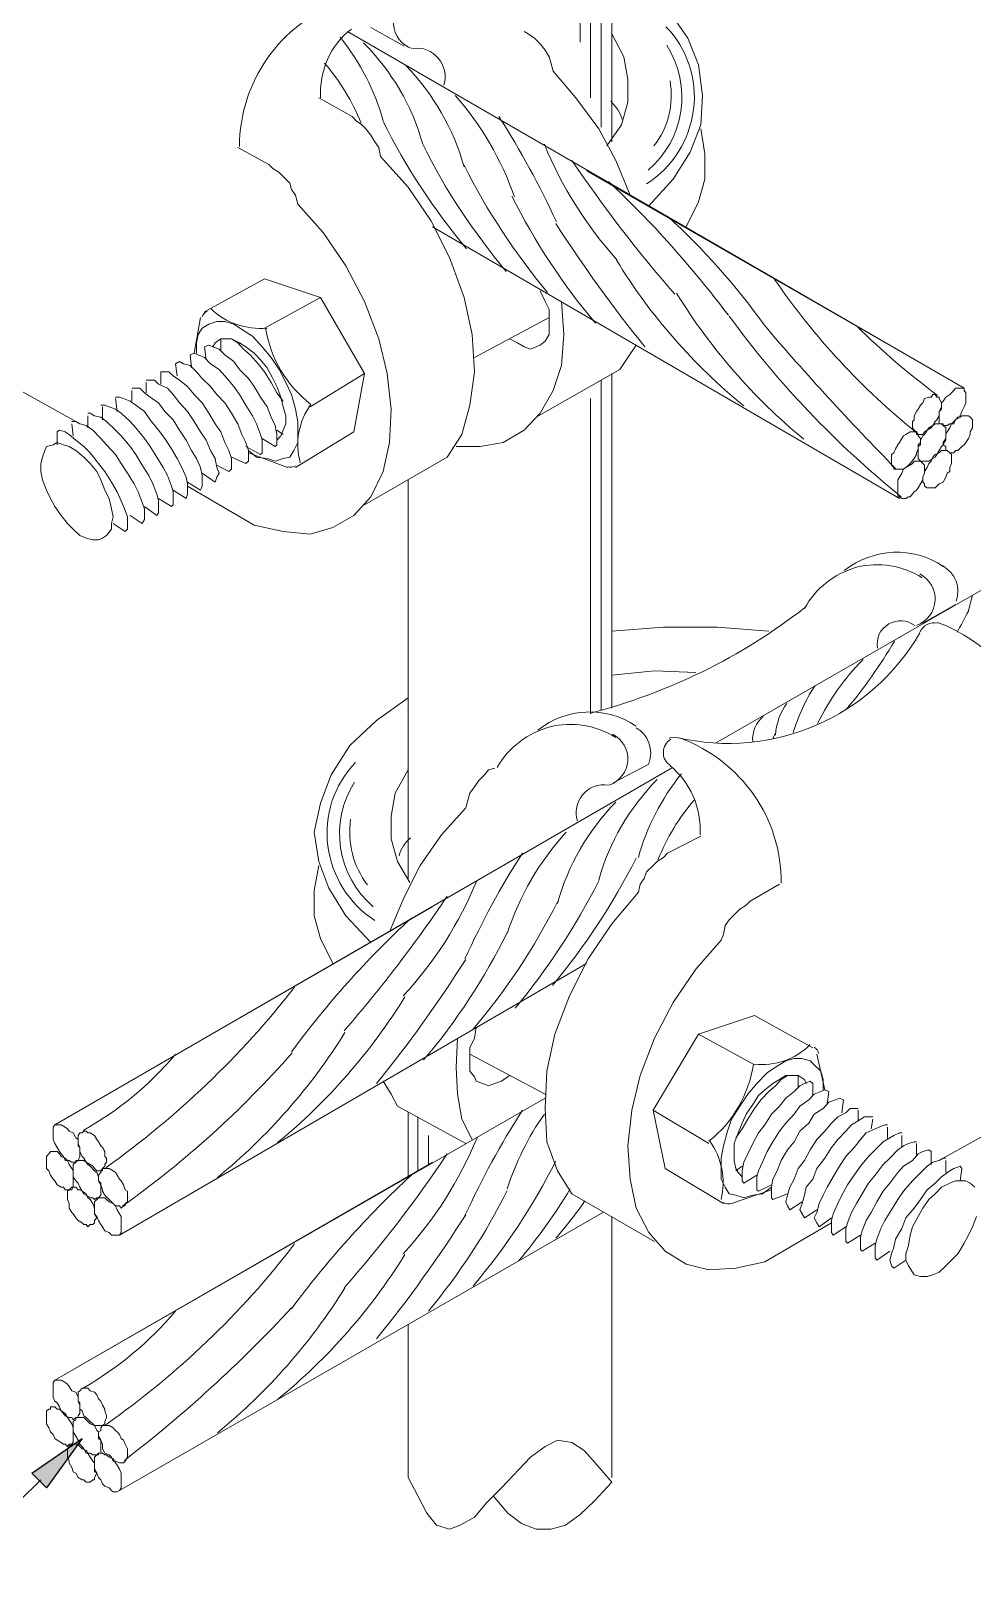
# Model space of a CAD drawing. Header units: millimetres. Extents: x 53 to 176, y -29 to 32.
# Drawn here: x 128.151 to 129.773, y -25.532 to -22.849 of the extents above; entities that cross this region are included whole.
import ezdxf

# ---------------------------------------------------------------- set-up
doc = ezdxf.new("R2010")
doc.units = ezdxf.units.MM
doc.layers.add('16 - Sistema de aterramento', color=6, linetype='Continuous')

msp = doc.modelspace()

# ---------------------------------------------------------------- hatches: boundary and pattern name
at = {"layer": '16 - Sistema de aterramento', "true_color": 0x000007}
msp.add_hatch(color=7, dxfattribs=at).paths.add_polyline_path([(128.1774, -25.3595), (128.1523, -25.3343), (128.2389, -25.2743)])

# ---------------------------------------------------------------- linework, layer by layer
at = {"layer": '16 - Sistema de aterramento', "color": 7, "linetype": 'Continuous', "lineweight": 20, "true_color": 0x000007}
for points in [[(129.151, -23.0394), (129.151, -21.8592), (129.151, -21.8592)], [(129.1328, -23.0143), (129.1328, -21.9346), (129.1328, -21.9346)], [(129.1146, -22.964), (129.1146, -21.9556), (129.1146, -21.9556)], [(129.0965, -22.8676), (129.0965, -21.9765), (129.0965, -21.9765)], [(129.2152, -23.1498), (129.2571, -23.1037), (129.2864, -23.0576), (129.3046, -23.0101), (129.3074, -22.9598), (129.3004, -22.9068), (129.2823, -22.8607), (129.2473, -22.8104), (129.204, -22.7671), (129.151, -22.728)], [(128.6956, -22.8495), (129.7585, -23.4641), (129.7585, -23.4641)], [(128.7934, -22.8746), (128.7361, -22.8425), (128.7361, -22.8425)], [(129.0504, -22.9179), (129.0462, -22.9026), (129.0434, -22.8928), (129.0364, -22.8816), (129.028, -22.8704), (129.0183, -22.8607), (129.0071, -22.8537), (129.0001, -22.8495)], [(129.1426, -23.0464), (129.1677, -23.0101), (129.1789, -22.971), (129.1789, -22.9319), (129.1719, -22.8928), (129.151, -22.8537)], [(129.1831, -23.1316), (129.1579, -23.0716), (129.1286, -23.0171), (129.0895, -22.964), (129.0504, -22.9179)], [(128.704, -22.9961), (128.6467, -22.964), (128.6467, -22.964)], [(128.7529, -23.0646), (128.7501, -23.0492), (128.7431, -23.0394), (128.7361, -23.0283), (128.7277, -23.0171), (128.7208, -23.0101), (128.711, -23.0031), (128.704, -22.9961)], [(129.2795, -23.1861), (129.3004, -23.1428), (129.3116, -23.1037), (129.3116, -23.0604), (129.3046, -23.0171)], [(128.5601, -23.0786), (128.5071, -23.0492), (128.5071, -23.0492)], [(128.7249, -23.6652), (128.8674, -23.5828), (128.8926, -23.5437), (128.9065, -23.4934), (128.9149, -23.4361), (128.9107, -23.3719), (128.8967, -23.3076), (128.8716, -23.2392), (128.8395, -23.1749), (128.8004, -23.1177), (128.7529, -23.0646)], [(128.6104, -23.147), (128.6062, -23.1316), (128.5992, -23.1219), (128.5964, -23.1107), (128.5853, -23.0995), (128.5783, -23.0925), (128.5671, -23.0855), (128.5601, -23.0786)], [(129.1077, -23.0897), (129.7585, -23.4641), (129.7585, -23.4641)], [(128.4205, -23.6331), (128.535, -23.7001), (128.5853, -23.7113), (128.6314, -23.7155), (128.6705, -23.7043), (128.7068, -23.6834), (128.7361, -23.6512), (128.7571, -23.6079), (128.7682, -23.5576), (128.771, -23.5004), (128.7641, -23.4389), (128.7501, -23.3789), (128.7249, -23.3146), (128.6928, -23.2532), (128.6537, -23.1959), (128.6104, -23.147)], [(128.8423, -23.1861), (129.6468, -23.654), (129.6468, -23.654)], [(128.4498, -23.3328), (128.5531, -23.2755), (128.5531, -23.2755)], [(128.5531, -23.2755), (128.6495, -23.3076), (128.7249, -23.4389)], [(128.5531, -23.3607), (128.6495, -23.3076), (128.6495, -23.3076)], [(128.8828, -23.5646), (128.9247, -23.5646), (128.9638, -23.5576), (129.0001, -23.5367), (129.028, -23.5074), (129.0504, -23.4683), (129.0644, -23.425), (129.0685, -23.3719), (129.0644, -23.3146)], [(128.975, -23.3789), (128.9889, -23.3858), (129.0001, -23.3928), (129.0113, -23.397), (129.0211, -23.3928), (129.028, -23.39), (129.0364, -23.3831), (129.0434, -23.3719), (129.0434, -23.3607), (129.0434, -23.3467), (129.0434, -23.3286), (129.0364, -23.3146), (129.028, -23.2965)], [(128.4316, -23.404), (128.4428, -23.3425), (128.4428, -23.3425)], [(128.5252, -23.5716), (128.5392, -23.5828), (128.5573, -23.5856), (128.5713, -23.5898), (128.5853, -23.5856), (128.5964, -23.5828), (128.6034, -23.5716), (128.6104, -23.5576), (128.6104, -23.5395), (128.6104, -23.5213), (128.6062, -23.5004), (128.5992, -23.4752), (128.5895, -23.4543), (128.5783, -23.4319), (128.5643, -23.411), (128.549, -23.3928), (128.5322, -23.3747), (128.5168, -23.3649), (128.5001, -23.3537), (128.4847, -23.3495), (128.4707, -23.3495), (128.4568, -23.3537), (128.4456, -23.3607), (128.4386, -23.3719), (128.4358, -23.3858), (128.4358, -23.404)], [(128.9149, -23.411), (129.0434, -23.3425), (129.0434, -23.3425)], [(128.5713, -23.5646), (128.5741, -23.5618), (128.5741, -23.5535), (128.5741, -23.5437), (128.5713, -23.5283), (128.5643, -23.5143), (128.5573, -23.4962), (128.5462, -23.4794), (128.535, -23.4613), (128.5252, -23.4473), (128.5098, -23.4319), (128.5001, -23.418), (128.4847, -23.4068), (128.4749, -23.397), (128.4638, -23.3928), (128.4568, -23.39), (128.4498, -23.3928)], [(128.4498, -23.3928), (128.4526, -23.4152), (128.4526, -23.4152)], [(128.5741, -23.5535), (128.5811, -23.5465), (128.5853, -23.5367), (128.5895, -23.5255), (128.5895, -23.5116), (128.5853, -23.4962), (128.5811, -23.4794), (128.5741, -23.4613), (128.5671, -23.4473), (128.5573, -23.4291), (128.5462, -23.4152), (128.535, -23.404), (128.521, -23.3928), (128.5098, -23.3858), (128.4959, -23.3789), (128.4847, -23.3789), (128.4777, -23.3789), (128.4679, -23.3858), (128.4638, -23.3928)], [(128.4777, -23.3789), (128.4777, -23.3998), (128.4777, -23.3998)], [(128.5853, -23.4864), (128.5741, -23.4724), (128.5643, -23.4543), (128.5531, -23.4361), (128.542, -23.4222), (128.528, -23.4068), (128.5168, -23.397), (128.5071, -23.3858), (128.4959, -23.3789)], [(129.1649, -23.4319), (129.1789, -23.411), (129.1929, -23.39)], [(128.2277, -23.5213), (128.0419, -23.418), (128.0419, -23.418)], [(128.521, -23.594), (128.5252, -23.5898), (128.5252, -23.5828), (128.5252, -23.5716), (128.521, -23.5576), (128.514, -23.5437), (128.5071, -23.5255), (128.4959, -23.5074), (128.4847, -23.4892), (128.4707, -23.4752), (128.4596, -23.4613), (128.4456, -23.4473), (128.4358, -23.4361), (128.4246, -23.425), (128.4135, -23.4222), (128.4065, -23.418), (128.3995, -23.4222)], [(128.3995, -23.4222), (128.4023, -23.4431), (128.4023, -23.4431)], [(128.5462, -23.5786), (128.549, -23.5758), (128.549, -23.5646), (128.549, -23.5535), (128.5462, -23.5437), (128.5392, -23.5255), (128.5322, -23.5116), (128.521, -23.4934), (128.5098, -23.4752), (128.5001, -23.4613), (128.4847, -23.4431), (128.4749, -23.4319), (128.4596, -23.4222), (128.4498, -23.411), (128.4386, -23.4068), (128.4316, -23.404), (128.4246, -23.4068)], [(128.4246, -23.4068), (128.4274, -23.4291), (128.4274, -23.4291)], [(128.4917, -23.6079), (128.4959, -23.6037), (128.4959, -23.5968), (128.4959, -23.5856), (128.4917, -23.5716), (128.4847, -23.5576), (128.4777, -23.5395), (128.4679, -23.5255), (128.4568, -23.5074), (128.4456, -23.4892), (128.4316, -23.4752), (128.4205, -23.4613), (128.4065, -23.4501), (128.3953, -23.4431), (128.3883, -23.4361), (128.3785, -23.4361), (128.3744, -23.4361), (128.3744, -23.4571)], [(128.4274, -23.4291), (128.4274, -23.425), (128.4274, -23.425)], [(128.6314, -23.4962), (128.7249, -23.4389), (128.7249, -23.4389)], [(128.7068, -23.5395), (128.7249, -23.4389), (128.7249, -23.4389)], [(129.0211, -23.5143), (129.1649, -23.4319), (129.1649, -23.4319)], [(129.151, -24.0158), (129.151, -23.4389), (129.151, -23.4389)], [(130.4485, -23.4319), (129.3297, -24.0758), (129.3297, -24.0758)], [(128.4428, -23.6401), (128.4456, -23.6331), (128.4456, -23.6261), (128.4456, -23.6149), (128.4428, -23.6009), (128.4358, -23.5856), (128.4274, -23.5716), (128.4177, -23.5535), (128.4065, -23.5367), (128.3953, -23.5185), (128.3813, -23.5046), (128.3702, -23.4892), (128.3562, -23.4794), (128.3464, -23.4724), (128.338, -23.4641), (128.3283, -23.4641), (128.3241, -23.4641)], [(128.3241, -23.4683), (128.3241, -23.4864), (128.3241, -23.4864)], [(128.4679, -23.6261), (128.4707, -23.6177), (128.4749, -23.6107), (128.4707, -23.6009), (128.4679, -23.5856), (128.4596, -23.5716), (128.4526, -23.5535), (128.4428, -23.5395), (128.4316, -23.5213), (128.4205, -23.5046), (128.4065, -23.4892), (128.3953, -23.4752), (128.3855, -23.4641), (128.3702, -23.4571), (128.3632, -23.4501), (128.3534, -23.4501), (128.3492, -23.4501)], [(128.3492, -23.4543), (128.3492, -23.4724), (128.3492, -23.4724)], [(129.1328, -24.0186), (129.1328, -23.4501), (129.1328, -23.4501)], [(128.3925, -23.668), (128.3953, -23.6652), (128.3953, -23.654), (128.3953, -23.6428), (128.3925, -23.6331), (128.3855, -23.6149), (128.3785, -23.6009), (128.3674, -23.5828), (128.3562, -23.5646), (128.3464, -23.5507), (128.3311, -23.5325), (128.3213, -23.5213), (128.3059, -23.5074), (128.2961, -23.5004), (128.285, -23.4962), (128.278, -23.4934), (128.271, -23.4934)], [(128.2738, -23.4962), (128.2738, -23.5185), (128.2738, -23.5185)], [(128.4177, -23.654), (128.4205, -23.647), (128.4205, -23.6401), (128.4205, -23.6289), (128.4177, -23.6177), (128.4107, -23.6009), (128.4023, -23.5856), (128.3925, -23.5688), (128.3813, -23.5507), (128.3702, -23.5367), (128.3562, -23.5185), (128.3464, -23.5046), (128.3311, -23.4934), (128.3213, -23.4864), (128.3101, -23.4822), (128.3031, -23.4794), (128.2961, -23.4794)], [(128.2961, -23.4822), (128.2989, -23.5046), (128.2989, -23.5046)], [(129.1146, -24.0256), (129.1146, -23.4822), (129.1146, -23.4822)], [(128.3422, -23.6973), (128.3464, -23.6903), (128.3464, -23.6834), (128.3464, -23.6722), (128.3422, -23.661), (128.3352, -23.6428), (128.3283, -23.6289), (128.3171, -23.6107), (128.3059, -23.594), (128.2961, -23.5786), (128.2808, -23.5618), (128.271, -23.5507), (128.257, -23.5367), (128.2459, -23.5283), (128.2347, -23.5255), (128.2277, -23.5213), (128.2207, -23.5213)], [(128.2207, -23.5255), (128.2235, -23.5465), (128.2235, -23.5465)], [(128.3674, -23.6834), (128.3702, -23.6792), (128.3702, -23.668), (128.3702, -23.6582), (128.3674, -23.647), (128.3604, -23.6289), (128.3534, -23.6149), (128.3422, -23.5968), (128.3311, -23.5786), (128.3213, -23.5646), (128.3059, -23.5465), (128.2961, -23.5367), (128.2808, -23.5213), (128.271, -23.5143), (128.2598, -23.5116), (128.2528, -23.5074), (128.2487, -23.5074)], [(128.2487, -23.5116), (128.2487, -23.5325), (128.2487, -23.5325)], [(128.3129, -23.7113), (128.3171, -23.7071), (128.3171, -23.6973), (128.3171, -23.6861), (128.3129, -23.675), (128.3059, -23.6582), (128.2989, -23.6428), (128.2892, -23.6261), (128.278, -23.6079), (128.2668, -23.594), (128.2528, -23.5758), (128.2417, -23.5646), (128.2277, -23.5535), (128.2165, -23.5437), (128.2095, -23.5395), (128.1998, -23.5367), (128.1956, -23.5395), (128.1956, -23.5618)], [(128.5713, -23.5646), (128.549, -23.5507), (128.549, -23.5507)], [(128.5853, -23.5437), (128.5741, -23.5367), (128.5741, -23.5367)], [(128.6062, -23.6009), (128.7068, -23.5395), (128.7068, -23.5395)], [(128.521, -23.594), (128.4959, -23.5828), (128.4959, -23.5828)], [(128.5462, -23.5786), (128.521, -23.5646), (128.521, -23.5646)], [(128.5252, -23.5758), (128.5923, -23.6009), (128.5923, -23.6009)], [(128.4917, -23.6079), (128.4707, -23.5968), (128.4707, -23.5968)], [(128.4428, -23.6401), (128.4205, -23.6261), (128.4205, -23.6261)], [(128.4679, -23.6261), (128.4456, -23.6107), (128.4456, -23.6107)], [(128.8004, -24.3091), (128.8004, -23.6219), (128.8004, -23.6219)], [(128.3925, -23.668), (128.3702, -23.654), (128.3702, -23.654)], [(128.4177, -23.654), (128.3953, -23.6401), (128.3953, -23.6401)], [(128.3422, -23.6973), (128.3213, -23.6834), (128.3213, -23.6834)], [(128.3674, -23.6834), (128.3464, -23.668), (128.3464, -23.668)], [(128.3129, -23.7113), (128.2919, -23.6973), (128.2919, -23.6973)], [(129.6873, -23.8691), (129.7432, -23.837), (129.7432, -23.837)], [(129.4219, -23.8831), (129.3325, -23.8761), (129.2403, -23.8761), (129.151, -23.8831)], [(129.2962, -23.9543), (129.225, -23.9515), (129.151, -23.9585)], [(128.8004, -23.9976), (128.7459, -24.0367), (128.6998, -24.08), (128.6677, -24.1303), (128.6495, -24.1792), (128.6383, -24.2295), (128.6467, -24.2798), (128.6635, -24.3259), (128.6928, -24.3734), (128.7361, -24.4194)], [(129.2543, -24.1191), (128.1914, -24.7337), (128.1914, -24.7337)], [(128.9498, -24.1191), (128.9386, -24.1219), (128.9317, -24.1303), (128.9219, -24.1401), (128.9149, -24.1513), (128.9065, -24.1624), (128.9037, -24.1722), (128.8995, -24.1876)], [(129.1537, -24.1443), (129.2152, -24.1122), (129.2152, -24.1122)], [(128.8004, -24.1219), (128.778, -24.1624), (128.771, -24.2016), (128.771, -24.2407), (128.7822, -24.2798), (128.8032, -24.3161)], [(128.8995, -24.1876), (128.8576, -24.2337), (128.8213, -24.2868), (128.7934, -24.3412), (128.7682, -24.4013)], [(129.2473, -24.2658), (129.3046, -24.2365), (129.3046, -24.2365)], [(129.2473, -24.2658), (129.2403, -24.2728), (129.2292, -24.2798), (129.2222, -24.2868), (129.211, -24.2979), (129.2068, -24.3091), (129.1998, -24.3189), (129.197, -24.3328)], [(128.6467, -24.2868), (128.6383, -24.3301), (128.6383, -24.3734), (128.6495, -24.4125), (128.6705, -24.4558)], [(129.197, -24.3328), (129.151, -24.3873), (129.1105, -24.4474), (129.0783, -24.5116), (129.0532, -24.5773), (129.0392, -24.6415), (129.0364, -24.7058), (129.0392, -24.763), (129.0574, -24.8133), (129.0825, -24.8524), (129.225, -24.9348)], [(129.3898, -24.3482), (129.4401, -24.3189), (129.4401, -24.3189)], [(128.8423, -24.358), (128.1914, -24.7337), (128.1914, -24.7337)], [(129.3898, -24.3482), (129.3828, -24.3552), (129.3716, -24.3622), (129.3647, -24.3692), (129.3535, -24.3803), (129.3465, -24.3901), (129.3437, -24.4055), (129.3395, -24.4153)], [(129.3395, -24.4153), (129.2962, -24.4655), (129.2571, -24.5228), (129.225, -24.5843), (129.1998, -24.6485), (129.1859, -24.7086), (129.1789, -24.77), (129.1831, -24.8273), (129.1929, -24.8776), (129.2152, -24.9195), (129.2431, -24.9516), (129.2795, -24.974), (129.3186, -24.9837), (129.3647, -24.9809), (129.4149, -24.9698), (129.5295, -24.9027)], [(129.1077, -24.4558), (128.3031, -24.9237), (128.3031, -24.9237)], [(129.2431, -24.8091), (129.2222, -24.7086), (129.3004, -24.5773), (129.3968, -24.5452)], [(129.4974, -24.601), (129.3968, -24.5452), (129.3968, -24.5452)], [(128.9177, -24.5661), (128.9149, -24.5843), (128.9065, -24.601), (128.9065, -24.6164), (128.9065, -24.6304), (128.9065, -24.6415), (128.9149, -24.6513), (128.9177, -24.6583), (128.9289, -24.6625), (128.9386, -24.6667), (128.9498, -24.6625), (128.961, -24.6583), (128.975, -24.6485)], [(128.8856, -24.5843), (128.8828, -24.6345), (128.8856, -24.6806), (128.8926, -24.7239), (128.9107, -24.7589)], [(129.3968, -24.6304), (129.3004, -24.5773), (129.3004, -24.5773)], [(129.0364, -24.6806), (128.9065, -24.6122), (128.9065, -24.6122)], [(129.5155, -24.6737), (129.5155, -24.6555), (129.5113, -24.6415), (129.5001, -24.6304), (129.4932, -24.6234), (129.4792, -24.6192), (129.4652, -24.6192), (129.4513, -24.6234), (129.4331, -24.6345), (129.4191, -24.6443), (129.401, -24.6625), (129.3856, -24.6806), (129.3716, -24.7016), (129.3577, -24.7239), (129.3507, -24.7449), (129.3437, -24.77), (129.3395, -24.791), (129.3395, -24.8091), (129.3395, -24.8273), (129.3465, -24.8413), (129.3535, -24.8524), (129.3647, -24.8552), (129.3786, -24.8594), (129.394, -24.8552), (129.4108, -24.8524), (129.4261, -24.8413)], [(129.5183, -24.6737), (129.5043, -24.6122), (129.5043, -24.6122)], [(129.4862, -24.6625), (129.4834, -24.6555), (129.4722, -24.6485), (129.4652, -24.6485), (129.4513, -24.6485), (129.4401, -24.6555), (129.4289, -24.6625), (129.4149, -24.6737), (129.4038, -24.6834), (129.394, -24.6988), (129.3828, -24.7156), (129.3758, -24.7309), (129.3689, -24.7477), (129.3619, -24.7658), (129.3619, -24.7798), (129.3619, -24.7952), (129.3647, -24.8091), (129.3689, -24.8161), (129.3758, -24.8231)], [(129.4541, -24.6485), (129.4429, -24.6555), (129.4331, -24.6667), (129.4219, -24.6764), (129.408, -24.6904), (129.3968, -24.7058), (129.3856, -24.7239), (129.3758, -24.7407), (129.3647, -24.7561)], [(129.4722, -24.6485), (129.4722, -24.6695), (129.4722, -24.6695)], [(128.7571, -24.6583), (128.771, -24.6806), (128.7822, -24.7016)], [(129.4974, -24.6625), (129.4932, -24.6583), (129.4834, -24.6625), (129.475, -24.6667), (129.4652, -24.6764), (129.4513, -24.6876), (129.4401, -24.7016), (129.4261, -24.7156), (129.4149, -24.7337), (129.4038, -24.7477), (129.394, -24.7658), (129.3856, -24.784), (129.3786, -24.798), (129.3758, -24.8133), (129.3758, -24.8231), (129.3758, -24.8301), (129.3786, -24.8343)], [(129.5253, -24.6764), (129.5183, -24.6737), (129.5113, -24.6764), (129.5001, -24.6806), (129.4904, -24.6904), (129.475, -24.7016), (129.4652, -24.7156), (129.4513, -24.7309), (129.4401, -24.7449), (129.4289, -24.763), (129.4191, -24.7798), (129.4108, -24.798), (129.4038, -24.8133), (129.401, -24.8231), (129.401, -24.8371), (129.401, -24.8455), (129.4038, -24.8483)], [(129.4974, -24.6625), (129.4974, -24.6834), (129.4974, -24.6834)], [(129.5253, -24.6764), (129.5225, -24.6988), (129.5225, -24.6988)], [(129.0364, -24.6876), (128.1914, -25.1737), (128.1914, -25.1737)], [(128.8995, -24.7658), (128.7822, -24.7016), (128.7822, -24.7016)], [(129.3186, -24.7658), (129.2222, -24.7086), (129.2222, -24.7086)], [(129.5504, -24.6904), (129.5434, -24.6876), (129.5365, -24.6904), (129.5253, -24.6946), (129.5155, -24.7058), (129.5001, -24.7156), (129.4904, -24.7309), (129.475, -24.7449), (129.4652, -24.763), (129.4541, -24.777), (129.4429, -24.7952), (129.4359, -24.8133), (129.4289, -24.8273), (129.4261, -24.8413), (129.4261, -24.8524), (129.4261, -24.8594), (129.4289, -24.8622)], [(129.5756, -24.7058), (129.5728, -24.7058), (129.5616, -24.7058), (129.5546, -24.7128), (129.5407, -24.7197), (129.5295, -24.7309), (129.5183, -24.7449), (129.5043, -24.7589), (129.4932, -24.777), (129.4834, -24.7952), (129.4722, -24.8091), (129.4652, -24.8273), (129.4582, -24.8413), (129.4541, -24.8552), (129.4513, -24.8664), (129.4541, -24.8734), (129.4582, -24.8804)], [(129.5225, -24.6988), (129.5225, -24.6946), (129.5225, -24.6946)], [(129.5504, -24.6904), (129.5476, -24.7128), (129.5476, -24.7128)], [(129.5756, -24.7086), (129.5756, -24.7267), (129.5756, -24.7267)], [(129.7222, -24.791), (129.908, -24.6876), (129.908, -24.6876)], [(128.8004, -24.8231), (128.8004, -24.7128), (128.8004, -24.7128)], [(128.8171, -24.8133), (128.8171, -24.7197), (128.8171, -24.7197)], [(129.6007, -24.7197), (129.5979, -24.7197), (129.5867, -24.7197), (129.5756, -24.7267), (129.5644, -24.7337), (129.5546, -24.7449), (129.5407, -24.7589), (129.5295, -24.7728), (129.5183, -24.791), (129.5043, -24.8091), (129.4974, -24.8273), (129.4862, -24.8413), (129.4834, -24.8552), (129.4792, -24.8692), (129.475, -24.8804), (129.4792, -24.8874), (129.4834, -24.8943)], [(129.6259, -24.7337), (129.6217, -24.7337), (129.6119, -24.7379), (129.6049, -24.7407), (129.5895, -24.7477), (129.5798, -24.7589), (129.5686, -24.7728), (129.5546, -24.7882), (129.5434, -24.805), (129.5323, -24.8231), (129.5225, -24.8413), (129.5155, -24.8552), (129.5085, -24.8692), (129.5043, -24.8846), (129.5001, -24.8943), (129.5043, -24.9027), (129.5085, -24.9097)], [(129.6007, -24.7239), (129.5979, -24.7407), (129.5979, -24.7407)], [(128.8353, -24.8022), (128.8353, -24.7519), (128.8353, -24.7519)], [(129.651, -24.7477), (129.6468, -24.7477), (129.637, -24.7519), (129.63, -24.7561), (129.6189, -24.763), (129.6049, -24.777), (129.5937, -24.7882), (129.5798, -24.805), (129.5686, -24.8203), (129.5574, -24.8371), (129.5476, -24.8552), (129.5407, -24.8692), (129.5323, -24.8874), (129.5295, -24.8985), (129.5295, -24.9097), (129.5295, -24.9195), (129.5323, -24.9237)], [(129.6761, -24.763), (129.6719, -24.763), (129.6622, -24.7658), (129.6538, -24.77), (129.644, -24.777), (129.63, -24.791), (129.6189, -24.8022), (129.6049, -24.8203), (129.5937, -24.8343), (129.5826, -24.8524), (129.5728, -24.8692), (129.5644, -24.8846), (129.5574, -24.9027), (129.5546, -24.9125), (129.5546, -24.9237), (129.5546, -24.9348), (129.5574, -24.9376)], [(129.6259, -24.7379), (129.6259, -24.7589), (129.6259, -24.7589)], [(129.651, -24.7519), (129.651, -24.7728), (129.651, -24.7728)], [(129.7013, -24.8022), (129.7013, -24.7798), (129.6971, -24.777), (129.6873, -24.7798), (129.6789, -24.784), (129.6692, -24.7952), (129.6538, -24.805), (129.644, -24.8161), (129.63, -24.8343), (129.6189, -24.8483), (129.6077, -24.8664), (129.5979, -24.8846), (129.5895, -24.8985), (129.5826, -24.9167), (129.5798, -24.9265), (129.5798, -24.9376), (129.5798, -24.9488), (129.5826, -24.9516), (129.6049, -24.9376)], [(129.6761, -24.7658), (129.6761, -24.7882), (129.6761, -24.7882)], [(128.8423, -24.798), (128.1914, -25.1737), (128.1914, -25.1737)], [(129.3437, -24.8692), (129.2431, -24.8091), (129.2431, -24.8091)], [(129.3647, -24.8133), (129.3758, -24.805), (129.3758, -24.805)], [(129.7264, -24.791), (129.7222, -24.791), (129.7152, -24.7952), (129.7041, -24.798), (129.6943, -24.805), (129.6789, -24.8203), (129.6692, -24.8301), (129.6538, -24.8483), (129.644, -24.8622), (129.6328, -24.8804), (129.6217, -24.8985), (129.6147, -24.9125), (129.6077, -24.9307), (129.6049, -24.9418), (129.6049, -24.9516), (129.6049, -24.9628), (129.6077, -24.967)], [(129.7516, -24.8301), (129.7544, -24.8091), (129.7516, -24.805), (129.7404, -24.8091), (129.7334, -24.8133), (129.7194, -24.8231), (129.7083, -24.8343), (129.6943, -24.8455), (129.6831, -24.8622), (129.6719, -24.8776), (129.658, -24.8943), (129.651, -24.9125), (129.6398, -24.9307), (129.637, -24.9446), (129.6328, -24.9558), (129.63, -24.967), (129.6328, -24.9768), (129.637, -24.9809), (129.658, -24.967)], [(129.7264, -24.7952), (129.7264, -24.8161), (129.7264, -24.8161)], [(129.3786, -24.8343), (129.401, -24.8203), (129.401, -24.8203)], [(129.4038, -24.8483), (129.4261, -24.8371), (129.4261, -24.8371)], [(129.7767, -24.8413), (129.7683, -24.8343), (129.7613, -24.8301), (129.7544, -24.8301), (129.7432, -24.8301), (129.7334, -24.8343), (129.7194, -24.8413), (129.7083, -24.8524), (129.6971, -24.8622), (129.6873, -24.8776), (129.6789, -24.8915), (129.6692, -24.9097), (129.665, -24.9237), (129.6622, -24.9418), (129.658, -24.9558), (129.658, -24.967), (129.6622, -24.9768), (129.6692, -24.9879), (129.6719, -24.9921), (129.6831, -24.9949), (129.6943, -24.9949), (129.7041, -24.9921), (129.7152, -24.9879), (129.7264, -24.9768), (129.7362, -24.967), (129.7474, -24.9558), (129.7585, -24.9376), (129.7655, -24.9237), (129.7725, -24.9097), (129.7795, -24.8915)], [(129.4261, -24.8455), (129.3577, -24.8692), (129.3577, -24.8692)], [(129.4289, -24.8622), (129.4541, -24.8524), (129.4541, -24.8524)], [(129.4582, -24.8804), (129.4792, -24.8664), (129.4792, -24.8664)], [(129.1356, -24.8846), (128.3031, -25.3637), (128.3031, -25.3637)], [(129.151, -25.3413), (129.151, -24.8915), (129.151, -24.8915)], [(129.4834, -24.8943), (129.5043, -24.8804), (129.5043, -24.8804)], [(129.5085, -24.9097), (129.5295, -24.8943), (129.5295, -24.8943)], [(129.5323, -24.9237), (129.5546, -24.9097), (129.5546, -24.9097)], [(129.5574, -24.9376), (129.5798, -24.9237), (129.5798, -24.9237)], [(129.6077, -24.967), (129.63, -24.9516), (129.63, -24.9516)], [(128.8004, -25.3413), (128.8004, -25.0773), (128.8004, -25.0773)], [(128.8004, -25.3413), (128.8171, -25.3734), (128.8325, -25.4028), (128.8493, -25.4237), (128.8716, -25.4307), (128.8898, -25.4237), (128.9149, -25.4097), (128.9359, -25.3846), (128.961, -25.3595), (129.0113, -25.3064), (129.0364, -25.2882), (129.0574, -25.2771), (129.0825, -25.2812), (129.1035, -25.2952), (129.1258, -25.3204), (129.151, -25.3497), (129.1216, -25.3818), (129.0965, -25.4056), (129.0713, -25.4237), (129.0462, -25.4307), (129.0211, -25.4307), (128.9959, -25.4209), (128.9722, -25.4028), (128.947, -25.3734)], [(127.9092, -25.5997), (128.1676, -25.3455), (128.1676, -25.3455)]]:
    msp.add_lwpolyline(points, dxfattribs=at)
for points in [[(129.7111, -23.4794), (129.7083, -23.4752), (129.7041, -23.4752), (129.7013, -23.4794), (129.6971, -23.4794), (129.6901, -23.4822), (129.6873, -23.4892), (129.6831, -23.4934), (129.6789, -23.5004), (129.6761, -23.5046), (129.6719, -23.5116), (129.6719, -23.5185), (129.6692, -23.5213), (129.6692, -23.5283), (129.6692, -23.5325), (129.6719, -23.5367), (129.6761, -23.5395), (129.6761, -23.5437), (129.6789, -23.5437), (129.6873, -23.5437), (129.6901, -23.5395), (129.6943, -23.5367), (129.6971, -23.5325), (129.7041, -23.5283), (129.7083, -23.5213), (129.7111, -23.5185), (129.7152, -23.5116), (129.7152, -23.5046), (129.7194, -23.5004), (129.7194, -23.4934), (129.7194, -23.4892), (129.7152, -23.4822), (129.7152, -23.4794)], [(129.7585, -23.4641), (129.7544, -23.4641), (129.7516, -23.4641), (129.7432, -23.4641), (129.7404, -23.4683), (129.7362, -23.4724), (129.7334, -23.4752), (129.7264, -23.4794), (129.7222, -23.4864), (129.7194, -23.4892), (129.7194, -23.4962), (129.7152, -23.5046), (129.7152, -23.5116), (129.7152, -23.5143), (129.7152, -23.5185), (129.7152, -23.5255), (129.7194, -23.5255), (129.7222, -23.5283), (129.7264, -23.5283), (129.7292, -23.5283), (129.7334, -23.5255), (129.7404, -23.5255), (129.7432, -23.5185), (129.7474, -23.5143), (129.7516, -23.5116), (129.7544, -23.5046), (129.7585, -23.4962), (129.7613, -23.4892), (129.7613, -23.4864), (129.7613, -23.4794), (129.7613, -23.4752), (129.7613, -23.4724), (129.7585, -23.4683)], [(129.7222, -23.5255), (129.7194, -23.5255), (129.7152, -23.5255), (129.7083, -23.5255), (129.7041, -23.5283), (129.7013, -23.5325), (129.6943, -23.5367), (129.6901, -23.5437), (129.6873, -23.5465), (129.6831, -23.5535), (129.6831, -23.5618), (129.6789, -23.5646), (129.6789, -23.5716), (129.6789, -23.5786), (129.6789, -23.5828), (129.6789, -23.5856), (129.6831, -23.5898), (129.6873, -23.5898), (129.6901, -23.5898), (129.6943, -23.5898), (129.6971, -23.5898), (129.7041, -23.5856), (129.7083, -23.5828), (129.7111, -23.5786), (129.7152, -23.5716), (129.7194, -23.5646), (129.7222, -23.5618), (129.7264, -23.5535), (129.7264, -23.5465), (129.7264, -23.5437), (129.7264, -23.5367), (129.7264, -23.5325), (129.7222, -23.5283)], [(129.7655, -23.5116), (129.7613, -23.5116), (129.7585, -23.5116), (129.7544, -23.5116), (129.7516, -23.5143), (129.7432, -23.5185), (129.7404, -23.5213), (129.7362, -23.5255), (129.7334, -23.5325), (129.7292, -23.5395), (129.7264, -23.5437), (129.7264, -23.5507), (129.7222, -23.5576), (129.7222, -23.5618), (129.7264, -23.5646), (129.7264, -23.5716), (129.7292, -23.5716), (129.7334, -23.5758), (129.7362, -23.5758), (129.7404, -23.5758), (129.7432, -23.5716), (129.7474, -23.5716), (129.7544, -23.5646), (129.7585, -23.5618), (129.7613, -23.5576), (129.7655, -23.5507), (129.7683, -23.5437), (129.7683, -23.5395), (129.7725, -23.5325), (129.7725, -23.5255), (129.7725, -23.5213), (129.7725, -23.5185), (129.7683, -23.5143)], [(129.6761, -23.5395), (129.6719, -23.5395), (129.6692, -23.5395), (129.665, -23.5395), (129.658, -23.5437), (129.6538, -23.5465), (129.651, -23.5507), (129.6468, -23.5576), (129.644, -23.5618), (129.6398, -23.5688), (129.637, -23.5758), (129.6328, -23.5786), (129.6328, -23.5856), (129.6328, -23.594), (129.6328, -23.5968), (129.637, -23.6009), (129.637, -23.6037), (129.6398, -23.6037), (129.644, -23.6037), (129.6468, -23.6037), (129.6538, -23.6037), (129.658, -23.6009), (129.6622, -23.5968), (129.665, -23.594), (129.6719, -23.5856), (129.6761, -23.5786), (129.6761, -23.5758), (129.6789, -23.5688), (129.6789, -23.5618), (129.6831, -23.5576), (129.6831, -23.5507), (129.6789, -23.5465), (129.6789, -23.5437)], [(128.2738, -23.7225), (128.2808, -23.7183), (128.2892, -23.7071), (128.2892, -23.6973), (128.2919, -23.6861), (128.2892, -23.6722), (128.285, -23.654), (128.278, -23.6401), (128.271, -23.6219), (128.264, -23.6079), (128.2528, -23.594), (128.2417, -23.5828), (128.2277, -23.5716), (128.2165, -23.5646), (128.2067, -23.5618), (128.1956, -23.5576), (128.1886, -23.5618), (128.1774, -23.5646), (128.1746, -23.5716), (128.1704, -23.5828), (128.1676, -23.594), (128.1676, -23.6079), (128.1704, -23.6219), (128.1774, -23.6401), (128.1844, -23.654), (128.1914, -23.668), (128.2026, -23.6834), (128.2137, -23.6973), (128.2235, -23.7071), (128.2347, -23.7183), (128.2459, -23.7225), (128.257, -23.7253), (128.2668, -23.7253)], [(129.7292, -23.5716), (129.7264, -23.5716), (129.7222, -23.5716), (129.7194, -23.5716), (129.7152, -23.5758), (129.7083, -23.5786), (129.7041, -23.5828), (129.7013, -23.5898), (129.6971, -23.594), (129.6943, -23.6009), (129.6901, -23.6079), (129.6901, -23.6107), (129.6873, -23.6177), (129.6873, -23.6261), (129.6901, -23.6289), (129.6901, -23.6331), (129.6943, -23.6359), (129.6971, -23.6359), (129.7013, -23.6359), (129.7041, -23.6359), (129.7083, -23.6359), (129.7111, -23.6331), (129.7152, -23.6289), (129.7222, -23.6261), (129.7264, -23.6177), (129.7292, -23.6107), (129.7334, -23.6079), (129.7334, -23.6009), (129.7362, -23.594), (129.7362, -23.5898), (129.7362, -23.5828), (129.7362, -23.5786), (129.7334, -23.5758)], [(129.6831, -23.5898), (129.6789, -23.5898), (129.6761, -23.5898), (129.6719, -23.5898), (129.6692, -23.594), (129.665, -23.5968), (129.658, -23.6009), (129.6538, -23.6037), (129.651, -23.6107), (129.6468, -23.6177), (129.644, -23.6219), (129.644, -23.6289), (129.644, -23.6359), (129.644, -23.6401), (129.644, -23.6428), (129.644, -23.6512), (129.6468, -23.6512), (129.651, -23.654), (129.6538, -23.654), (129.658, -23.654), (129.6622, -23.6512), (129.665, -23.6512), (129.6719, -23.6428), (129.6761, -23.6401), (129.6789, -23.6359), (129.6831, -23.6289), (129.6873, -23.6219), (129.6873, -23.6177), (129.6901, -23.6107), (129.6901, -23.6037), (129.6901, -23.6009), (129.6901, -23.5968), (129.6873, -23.594)], [(128.1914, -24.7337), (128.1886, -24.7379), (128.1886, -24.7407), (128.1886, -24.7449), (128.1886, -24.7477), (128.1886, -24.7561), (128.1886, -24.7589), (128.1914, -24.7658), (128.1956, -24.7728), (128.1998, -24.7798), (128.2026, -24.784), (128.2067, -24.7882), (128.2095, -24.7952), (128.2165, -24.7952), (128.2207, -24.798), (128.2235, -24.798), (128.2277, -24.798), (128.2319, -24.7952), (128.2347, -24.7882), (128.2347, -24.784), (128.2347, -24.7798), (128.2347, -24.7728), (128.2319, -24.7658), (128.2319, -24.7589), (128.2277, -24.7561), (128.2235, -24.7477), (128.2165, -24.7449), (128.2137, -24.7407), (128.2095, -24.7379), (128.2026, -24.7337), (128.1998, -24.7337), (128.1956, -24.7337)], [(128.2389, -24.7477), (128.2347, -24.7477), (128.2319, -24.7519), (128.2319, -24.7589), (128.2319, -24.763), (128.2319, -24.77), (128.2347, -24.7728), (128.2347, -24.7798), (128.2389, -24.7882), (128.2417, -24.791), (128.2459, -24.798), (128.2528, -24.8022), (128.257, -24.805), (128.2598, -24.8091), (128.264, -24.8133), (128.271, -24.8133), (128.2738, -24.8133), (128.2738, -24.8091), (128.278, -24.805), (128.278, -24.8022), (128.2808, -24.798), (128.2808, -24.791), (128.278, -24.7882), (128.278, -24.7798), (128.2738, -24.7728), (128.271, -24.77), (128.2668, -24.763), (128.264, -24.7589), (128.2598, -24.7519), (128.2528, -24.7477), (128.2487, -24.7477), (128.2459, -24.7449), (128.2417, -24.7449)], [(128.1844, -24.7798), (128.1816, -24.784), (128.1774, -24.7882), (128.1774, -24.791), (128.1774, -24.7952), (128.1774, -24.8022), (128.1774, -24.8091), (128.1816, -24.8133), (128.1844, -24.8203), (128.1886, -24.8273), (128.1914, -24.8301), (128.1956, -24.8371), (128.2026, -24.8413), (128.2067, -24.8413), (128.2095, -24.8455), (128.2137, -24.8455), (128.2165, -24.8455), (128.2207, -24.8413), (128.2235, -24.8413), (128.2235, -24.8371), (128.2235, -24.8301), (128.2235, -24.8273), (128.2235, -24.8203), (128.2235, -24.8133), (128.2207, -24.8091), (128.2165, -24.8022), (128.2137, -24.7952), (128.2095, -24.791), (128.2026, -24.7882), (128.1998, -24.784), (128.1956, -24.7798), (128.1914, -24.7798)], [(128.2277, -24.7952), (128.2277, -24.798), (128.2235, -24.8022), (128.2235, -24.805), (128.2235, -24.8133), (128.2235, -24.8161), (128.2235, -24.8231), (128.2277, -24.8301), (128.2319, -24.8343), (128.2347, -24.8413), (128.2389, -24.8483), (128.2417, -24.8524), (128.2459, -24.8552), (128.2528, -24.8594), (128.257, -24.8594), (128.2598, -24.8622), (128.264, -24.8594), (128.2668, -24.8594), (128.271, -24.8552), (128.271, -24.8524), (128.271, -24.8483), (128.271, -24.8413), (128.271, -24.8343), (128.2668, -24.8301), (128.2668, -24.8231), (128.264, -24.8161), (128.2598, -24.8133), (128.2528, -24.805), (128.2487, -24.8022), (128.2459, -24.798), (128.2417, -24.7952), (128.2347, -24.7952), (128.2319, -24.7952)], [(128.2738, -24.8091), (128.271, -24.8133), (128.271, -24.8161), (128.2668, -24.8203), (128.2668, -24.8273), (128.2668, -24.8301), (128.271, -24.8371), (128.2738, -24.8455), (128.2738, -24.8483), (128.278, -24.8552), (128.285, -24.8622), (128.2892, -24.8664), (128.2919, -24.8692), (128.2961, -24.8734), (128.3031, -24.8734), (128.3059, -24.8776), (128.3101, -24.8734), (128.3129, -24.8734), (128.3129, -24.8692), (128.3171, -24.8664), (128.3171, -24.8622), (128.3171, -24.8552), (128.3171, -24.8483), (128.3129, -24.8455), (128.3101, -24.8371), (128.3059, -24.8301), (128.3031, -24.8273), (128.2989, -24.8203), (128.2961, -24.8161), (128.2919, -24.8133), (128.285, -24.8091), (128.2808, -24.8091), (128.278, -24.8091)], [(128.2207, -24.8455), (128.2165, -24.8455), (128.2137, -24.8483), (128.2137, -24.8524), (128.2137, -24.8594), (128.2137, -24.8622), (128.2165, -24.8692), (128.2165, -24.8776), (128.2207, -24.8846), (128.2235, -24.8874), (128.2277, -24.8943), (128.2319, -24.8985), (128.2389, -24.9027), (128.2417, -24.9055), (128.2459, -24.9055), (128.2487, -24.9097), (128.2528, -24.9055), (128.257, -24.9055), (128.2598, -24.9027), (128.2598, -24.8985), (128.264, -24.8943), (128.2598, -24.8874), (128.2598, -24.8846), (128.2598, -24.8776), (128.257, -24.8692), (128.2528, -24.8622), (128.2487, -24.8594), (128.2459, -24.8524), (128.2389, -24.8483), (128.2347, -24.8455), (128.2319, -24.8455), (128.2277, -24.8413), (128.2235, -24.8413)], [(128.2668, -24.8594), (128.264, -24.8622), (128.2598, -24.8664), (128.2598, -24.8692), (128.2598, -24.8734), (128.2598, -24.8804), (128.2598, -24.8874), (128.264, -24.8915), (128.2668, -24.8985), (128.271, -24.9055), (128.2738, -24.9097), (128.278, -24.9167), (128.285, -24.9195), (128.2892, -24.9237), (128.2919, -24.9237), (128.2961, -24.9237), (128.2989, -24.9237), (128.3031, -24.9237), (128.3059, -24.9195), (128.3059, -24.9167), (128.3059, -24.9097), (128.3059, -24.9055), (128.3059, -24.8985), (128.3059, -24.8915), (128.3031, -24.8874), (128.2989, -24.8804), (128.2961, -24.8734), (128.2919, -24.8692), (128.285, -24.8664), (128.2808, -24.8622), (128.278, -24.8594), (128.2738, -24.8594)], [(128.1914, -25.1737), (128.1886, -25.1779), (128.1886, -25.1807), (128.1886, -25.1849), (128.1886, -25.1919), (128.1886, -25.1946), (128.1886, -25.203), (128.1914, -25.21), (128.1956, -25.2128), (128.1998, -25.2198), (128.2026, -25.2268), (128.2067, -25.231), (128.2095, -25.2352), (128.2165, -25.2379), (128.2207, -25.2379), (128.2235, -25.2421), (128.2277, -25.2379), (128.2319, -25.2379), (128.2319, -25.2352), (128.2347, -25.231), (128.2347, -25.2268), (128.2347, -25.2198), (128.2347, -25.2128), (128.2319, -25.21), (128.2319, -25.203), (128.2277, -25.1946), (128.2207, -25.1919), (128.2165, -25.1849), (128.2137, -25.1807), (128.2095, -25.1779), (128.2026, -25.1737), (128.1998, -25.1737), (128.1956, -25.1737)], [(128.2389, -25.1877), (128.2347, -25.1919), (128.2319, -25.1946), (128.2319, -25.1988), (128.2319, -25.2058), (128.2319, -25.21), (128.2347, -25.217), (128.2347, -25.224), (128.2389, -25.2268), (128.2417, -25.2352), (128.2459, -25.2379), (128.2528, -25.2449), (128.257, -25.2491), (128.2598, -25.2519), (128.264, -25.2519), (128.271, -25.2519), (128.2738, -25.2519), (128.278, -25.2491), (128.278, -25.2449), (128.2808, -25.2379), (128.2808, -25.2352), (128.278, -25.2268), (128.278, -25.224), (128.2738, -25.217), (128.271, -25.21), (128.2668, -25.2058), (128.264, -25.1988), (128.2598, -25.1946), (128.2528, -25.1919), (128.2487, -25.1877), (128.2459, -25.1877), (128.2417, -25.1877)], [(128.1844, -25.224), (128.1816, -25.224), (128.1774, -25.2268), (128.1774, -25.231), (128.1774, -25.2379), (128.1774, -25.2421), (128.1774, -25.2491), (128.1816, -25.2561), (128.1844, -25.2631), (128.1886, -25.2673), (128.1914, -25.2743), (128.1956, -25.2771), (128.2026, -25.2812), (128.2067, -25.284), (128.2095, -25.284), (128.2137, -25.2882), (128.2165, -25.284), (128.2207, -25.284), (128.2235, -25.2812), (128.2235, -25.2771), (128.2235, -25.2743), (128.2235, -25.2673), (128.2235, -25.2631), (128.2235, -25.2561), (128.2207, -25.2491), (128.2165, -25.2421), (128.2137, -25.2379), (128.2095, -25.231), (128.2026, -25.2268), (128.1998, -25.224), (128.1956, -25.224), (128.1914, -25.2198), (128.1844, -25.2198)], [(128.2277, -25.2379), (128.2277, -25.2421), (128.2235, -25.2449), (128.2235, -25.2491), (128.2235, -25.2519), (128.2235, -25.2603), (128.2235, -25.2631), (128.2277, -25.2701), (128.2319, -25.2771), (128.2347, -25.284), (128.2389, -25.2882), (128.2417, -25.2924), (128.2459, -25.2994), (128.2528, -25.2994), (128.257, -25.3022), (128.2598, -25.3022), (128.264, -25.3022), (128.2668, -25.2994), (128.271, -25.2994), (128.271, -25.2924), (128.271, -25.2882), (128.271, -25.284), (128.271, -25.2771), (128.2668, -25.2701), (128.2668, -25.2631), (128.264, -25.2603), (128.2598, -25.2519), (128.2528, -25.2491), (128.2487, -25.2449), (128.2459, -25.2421), (128.2417, -25.2379), (128.2347, -25.2379), (128.2319, -25.2379)], [(128.2738, -25.2519), (128.271, -25.2561), (128.271, -25.2603), (128.2668, -25.2631), (128.2668, -25.2673), (128.2668, -25.2743), (128.271, -25.2771), (128.2738, -25.284), (128.2738, -25.2924), (128.278, -25.2994), (128.285, -25.3022), (128.2892, -25.3064), (128.2919, -25.3134), (128.2961, -25.3134), (128.3031, -25.3162), (128.3059, -25.3162), (128.3101, -25.3162), (128.3129, -25.3134), (128.3171, -25.3064), (128.3171, -25.3022), (128.3171, -25.2994), (128.3171, -25.2924), (128.3129, -25.284), (128.3101, -25.2771), (128.3059, -25.2743), (128.3031, -25.2673), (128.2989, -25.2631), (128.2961, -25.2603), (128.2919, -25.2561), (128.285, -25.2519), (128.2808, -25.2519), (128.278, -25.2519)], [(128.2207, -25.284), (128.2165, -25.2882), (128.2137, -25.2924), (128.2137, -25.2952), (128.2137, -25.2994), (128.2137, -25.3064), (128.2165, -25.3134), (128.2165, -25.3162), (128.2207, -25.3245), (128.2235, -25.3315), (128.2277, -25.3343), (128.2319, -25.3413), (128.2389, -25.3455), (128.2417, -25.3455), (128.2459, -25.3497), (128.2487, -25.3497), (128.2528, -25.3497), (128.257, -25.3455), (128.2598, -25.3455), (128.2598, -25.3413), (128.264, -25.3343), (128.2598, -25.3315), (128.2598, -25.3245), (128.2598, -25.3162), (128.257, -25.3134), (128.2528, -25.3064), (128.2487, -25.2994), (128.2459, -25.2952), (128.2389, -25.2924), (128.2347, -25.2882), (128.2319, -25.284), (128.2277, -25.284), (128.2235, -25.284)], [(128.2668, -25.3022), (128.264, -25.3022), (128.2598, -25.3064), (128.2598, -25.3092), (128.2598, -25.3162), (128.2598, -25.3204), (128.2598, -25.3273), (128.264, -25.3343), (128.2668, -25.3413), (128.271, -25.3455), (128.2738, -25.3525), (128.278, -25.3567), (128.285, -25.3595), (128.2892, -25.3637), (128.2919, -25.3664), (128.2961, -25.3664), (128.2989, -25.3664), (128.3031, -25.3637), (128.3059, -25.3595), (128.3059, -25.3567), (128.3059, -25.3525), (128.3059, -25.3455), (128.3059, -25.3413), (128.3059, -25.3343), (128.3031, -25.3273), (128.2989, -25.3204), (128.2961, -25.3162), (128.2919, -25.3092), (128.285, -25.3064), (128.2808, -25.3022), (128.278, -25.3022), (128.2738, -25.2994), (128.2668, -25.2994)]]:
    msp.add_lwpolyline(points, close=True, dxfattribs=at)
at = {"layer": '16 - Sistema de aterramento', "color": 7, "linetype": 'Continuous', "lineweight": -2, "true_color": 0x000007}
msp.add_lwpolyline([(128.1774, -25.3595), (128.1523, -25.3343), (128.2389, -25.2743)], close=True, dxfattribs=at)
at = {"layer": '16 - Sistema de aterramento', "color": 7, "linetype": 'Continuous', "lineweight": 20, "true_color": 0x000007}
for points in [[(128.6844, -22.7978), (128.5797, -22.8369), (128.5098, -22.9361), (128.5098, -23.0478)], [(128.7026, -22.8453), (128.6663, -22.8732), (128.6467, -22.9179), (128.6495, -22.964)], [(128.7571, -23.0031), (128.7431, -22.9515), (128.718, -22.9026), (128.683, -22.8593)], [(128.8255, -23.0436), (128.8074, -22.978), (128.7724, -22.9179), (128.7235, -22.869)], [(129.2138, -23.0883), (129.2767, -23.0353), (129.2906, -22.9431), (129.2459, -22.8732)], [(128.7194, -23.0073), (128.704, -22.9696), (128.683, -22.9347), (128.6565, -22.904)], [(128.8967, -23.0827), (128.8786, -23.0171), (128.8437, -22.957), (128.7962, -22.9082)], [(129.2236, -23.0464), (129.2487, -23.0157), (129.2585, -22.9738), (129.2515, -22.9347)], [(128.9833, -23.1344), (128.961, -23.0702), (128.9275, -23.0115), (128.8814, -22.9598)], [(129.1691, -23.0003), (129.1649, -22.9878), (129.1579, -22.978), (129.1496, -22.9696)], [(128.7571, -23.0045), (128.7962, -23.0827), (128.8451, -23.1568), (128.9009, -23.2238)], [(129.056, -23.1777), (129.0266, -23.1149), (128.9945, -23.0548), (128.9568, -22.9961)], [(128.8255, -23.0436), (128.8646, -23.1233), (128.9135, -23.1959), (128.9694, -23.2629)], [(129.035, -23.0436), (129.0644, -23.1163), (129.1077, -23.1847), (129.1607, -23.2434)], [(129.0825, -23.0716), (129.137, -23.1512), (129.1957, -23.2294), (129.2599, -23.302)], [(128.8967, -23.08), (128.9359, -23.1582), (128.9847, -23.2322), (129.0406, -23.2992)], [(129.3521, -23.3384), (129.2892, -23.2559), (129.2208, -23.1777), (129.1454, -23.1079)], [(128.9792, -23.133), (129.0183, -23.2126), (129.0672, -23.2853), (129.123, -23.3523)], [(129.0546, -23.1805), (129.1021, -23.2532), (129.1524, -23.3244), (129.2082, -23.3928)], [(129.4135, -23.3551), (129.3647, -23.2867), (129.3088, -23.2238), (129.2473, -23.1679)], [(129.1593, -23.2434), (129.218, -23.3398), (129.292, -23.4236), (129.3786, -23.4948)], [(129.4317, -23.2769), (129.5001, -23.3761), (129.5826, -23.4655), (129.6761, -23.5409)], [(129.2627, -23.3006), (129.3214, -23.3956), (129.3954, -23.4808), (129.482, -23.5521)], [(128.454, -23.3314), (128.4498, -23.3328), (128.447, -23.337), (128.4456, -23.3411)], [(128.461, -23.3272), (128.4861, -23.3523), (128.521, -23.3635), (128.5573, -23.3607)], [(129.3535, -23.3398), (129.4373, -23.4557), (129.5379, -23.5604), (129.6496, -23.6512)], [(128.5545, -23.3593), (128.5629, -23.4124), (128.5909, -23.4599), (128.6328, -23.492)], [(129.4135, -23.3551), (129.4862, -23.4403), (129.5616, -23.5227), (129.6398, -23.6023)], [(129.5728, -23.3565), (129.6161, -23.3998), (129.6636, -23.4403), (129.7125, -23.4766)], [(128.6328, -23.492), (128.6118, -23.5213), (128.6048, -23.5576), (128.6146, -23.5926)], [(128.5923, -23.5995), (128.5964, -23.6009), (128.602, -23.6009), (128.6062, -23.5982)], [(129.7222, -23.7713), (129.6706, -23.7364), (129.6021, -23.7392), (129.5518, -23.7783)], [(129.7446, -23.8314), (129.753, -23.8077), (129.7432, -23.7825), (129.7208, -23.77)], [(129.7725, -23.8216), (129.7697, -23.83), (129.7683, -23.8384), (129.7655, -23.8482)], [(129.1146, -24.0242), (129.2487, -23.9892), (129.3744, -23.9278), (129.4834, -23.8426)], [(129.746, -23.8845), (129.753, -23.8733), (129.7585, -23.8607), (129.7655, -23.8482)], [(129.7125, -23.8691), (129.6999, -23.8663), (129.6873, -23.8733), (129.6817, -23.8845)], [(129.8787, -24.0535), (129.8577, -23.9683), (129.7963, -23.8985), (129.7125, -23.8677)], [(129.2641, -24.0661), (129.4289, -24.1052), (129.5979, -24.0311), (129.6817, -23.8859)], [(129.5546, -24.0186), (129.5853, -23.9823), (129.6133, -23.9418), (129.6384, -23.8999)], [(129.584, -23.932), (129.5518, -23.9641), (129.5253, -24.0018), (129.5057, -24.0423)], [(129.5015, -23.9767), (129.4848, -24.0018), (129.4722, -24.0297), (129.4638, -24.0577)], [(129.1929, -24.0465), (129.1412, -24.0116), (129.0727, -24.0144), (129.0239, -24.0535)], [(129.4527, -24.0074), (129.4415, -24.0228), (129.4345, -24.0423), (129.4331, -24.0619)], [(129.4122, -24.0297), (129.3996, -24.0409), (129.3926, -24.0563), (129.394, -24.073)], [(129.2152, -24.1108), (129.2236, -24.087), (129.2138, -24.0605), (129.1929, -24.0493)], [(129.2683, -24.0675), (129.2627, -24.0647), (129.2557, -24.0647), (129.2501, -24.0675)], [(129.4289, -24.0675), (129.4303, -24.0647), (129.4317, -24.0619), (129.4331, -24.0591)], [(129.4429, -24.3175), (129.4443, -24.2057), (129.3744, -24.1066), (129.2697, -24.0675)], [(129.3032, -24.2337), (129.306, -24.1876), (129.2864, -24.1429), (129.2515, -24.115)], [(128.7082, -24.1429), (128.6635, -24.2127), (128.6775, -24.3035), (128.7403, -24.358)], [(129.2292, -24.1387), (129.1817, -24.1876), (129.1468, -24.2462), (129.1286, -24.3119)], [(129.2711, -24.1289), (129.2362, -24.1722), (129.211, -24.2211), (129.197, -24.2728)], [(129.1579, -24.1778), (129.1105, -24.2267), (129.0755, -24.2868), (129.0574, -24.3524)], [(129.2934, -24.1736), (129.2669, -24.2043), (129.2459, -24.2393), (129.2306, -24.277)], [(128.7012, -24.2071), (128.6956, -24.2476), (128.7054, -24.2881), (128.7305, -24.3203)], [(128.8046, -24.2393), (128.7948, -24.2476), (128.7878, -24.2574), (128.785, -24.27)], [(129.0727, -24.2295), (129.0266, -24.2798), (128.9917, -24.3398), (128.9708, -24.4041)], [(128.9973, -24.2658), (128.9596, -24.3231), (128.9275, -24.3845), (128.8981, -24.4474)], [(129.049, -24.4935), (129.1049, -24.4264), (129.1537, -24.3524), (129.1929, -24.2742)], [(128.792, -24.5116), (128.8465, -24.453), (128.8884, -24.3859), (128.9191, -24.3119)], [(128.9847, -24.5326), (129.0406, -24.4655), (129.0895, -24.3915), (129.1286, -24.3133)], [(128.69, -24.5717), (128.7543, -24.4977), (128.8129, -24.4208), (128.8674, -24.3398)], [(128.9121, -24.5689), (128.9694, -24.5019), (129.0183, -24.4278), (129.0574, -24.3496)], [(128.806, -24.3775), (128.7291, -24.4474), (128.6607, -24.5256), (128.5992, -24.608)], [(128.8269, -24.622), (128.8842, -24.5549), (128.9317, -24.4809), (128.9708, -24.4027)], [(128.7459, -24.6625), (128.8018, -24.594), (128.8521, -24.5228), (128.8995, -24.4488)], [(128.2794, -24.8077), (128.4023, -24.7197), (128.5126, -24.615), (128.6048, -24.4963)], [(128.5755, -24.7644), (128.6621, -24.6932), (128.7361, -24.608), (128.7948, -24.513)], [(128.4721, -24.8245), (128.5587, -24.7533), (128.6328, -24.6695), (128.6914, -24.5745)], [(129.3968, -24.629), (129.4317, -24.6331), (129.468, -24.6206), (129.4932, -24.5954)], [(129.5071, -24.6108), (129.5071, -24.6066), (129.5043, -24.6024), (129.5001, -24.5996)], [(128.2403, -24.7435), (128.3003, -24.71), (128.3548, -24.6653), (128.3995, -24.6122)], [(128.3087, -24.8734), (128.4163, -24.7966), (128.514, -24.7086), (128.6006, -24.6094)], [(129.3186, -24.7617), (129.3605, -24.7295), (129.387, -24.6806), (129.3954, -24.629)], [(128.9973, -24.7086), (128.9596, -24.7672), (128.9275, -24.8273), (128.8981, -24.8902)], [(129.035, -24.7156), (129.0071, -24.7547), (128.9861, -24.798), (128.9708, -24.8441)], [(128.792, -24.9558), (128.8465, -24.8971), (128.8884, -24.8287), (128.9191, -24.7561)], [(129.3395, -24.8622), (129.3479, -24.8273), (129.3409, -24.791), (129.32, -24.7617)], [(128.69, -25.0145), (128.7543, -24.9418), (128.8129, -24.865), (128.8674, -24.784)], [(128.9121, -25.0117), (128.968, -24.946), (129.0155, -24.8734), (129.0546, -24.7966)], [(128.806, -24.8203), (128.7291, -24.8915), (128.6607, -24.9684), (128.5992, -25.0508)], [(128.9903, -24.9684), (129.0239, -24.9293), (129.0532, -24.8874), (129.0797, -24.8441)], [(128.8353, -25.055), (128.8884, -24.9907), (128.9345, -24.9209), (128.9708, -24.8469)], [(129.0546, -24.9293), (129.0727, -24.9083), (129.0895, -24.8874), (129.1049, -24.865)], [(129.3437, -24.8678), (129.3479, -24.8706), (129.3535, -24.8706), (129.3577, -24.8692)], [(128.7459, -25.1025), (128.8018, -25.034), (128.8521, -24.9628), (128.8995, -24.8888)], [(128.2794, -25.2505), (128.4023, -25.1639), (128.5126, -25.0592), (128.6048, -24.939)], [(128.5755, -25.2072), (128.6621, -25.136), (128.7361, -25.0522), (128.7948, -24.9572)], [(128.4721, -25.2645), (128.5587, -25.1932), (128.6328, -25.1094), (128.6914, -25.0145)], [(128.2403, -25.1877), (128.3003, -25.1527), (128.3548, -25.108), (128.3995, -25.055)], [(128.3115, -25.312), (128.4149, -25.2324), (128.5112, -25.1444), (128.5992, -25.0494)]]:
    msp.add_open_spline(points, degree=3, dxfattribs=at)
for points in [[(128.8018, -22.7908), (128.7836, -22.7992), (128.7738, -22.8174), (128.7752, -22.8369), (128.7752, -22.8369), (128.7766, -22.8565), (128.7892, -22.8732), (128.8074, -22.8788)], [(129.211, -23.1121), (129.2557, -23.0841), (129.285, -23.0367), (129.292, -22.9836), (129.292, -22.9836), (129.299, -22.9319), (129.2809, -22.8788), (129.2445, -22.8411)], [(128.8618, -22.9417), (128.8674, -22.9249), (128.8632, -22.9082), (128.8521, -22.8956), (128.8521, -22.8956), (128.8423, -22.883), (128.8255, -22.876), (128.8088, -22.8788)], [(129.6859, -23.7909), (129.6524, -23.77), (129.6119, -23.763), (129.5728, -23.7727), (129.5728, -23.7727), (129.5351, -23.7839), (129.5015, -23.8091), (129.4834, -23.844)], [(129.6761, -23.8733), (129.6943, -23.8663), (129.7069, -23.8496), (129.7083, -23.83), (129.7083, -23.83), (129.7097, -23.8119), (129.6985, -23.7937), (129.6817, -23.7839)], [(129.6733, -23.8733), (129.6608, -23.8635), (129.6426, -23.8621), (129.6286, -23.8705), (129.6286, -23.8705), (129.6133, -23.8789), (129.6063, -23.8957), (129.6091, -23.9124)], [(129.1579, -24.0661), (129.1244, -24.0451), (129.0825, -24.0381), (129.0448, -24.0479), (129.0448, -24.0479), (129.0071, -24.0577), (128.9736, -24.0828), (128.954, -24.1177)], [(129.1468, -24.1485), (129.1649, -24.1415), (129.1775, -24.1247), (129.1789, -24.1066), (129.1789, -24.1066), (129.1803, -24.087), (129.1691, -24.0689), (129.1524, -24.0605)], [(129.2529, -24.0689), (129.2445, -24.0744), (129.2403, -24.0828), (129.2403, -24.0912), (129.2403, -24.0912), (129.239, -24.101), (129.2445, -24.1094), (129.2529, -24.115)], [(128.7096, -24.1094), (128.6719, -24.1485), (128.6551, -24.2016), (128.6621, -24.2532), (128.6621, -24.2532), (128.6691, -24.3063), (128.6984, -24.3524), (128.7431, -24.3817)], [(129.1454, -24.1485), (129.1286, -24.1457), (129.1118, -24.1513), (129.1007, -24.1652), (129.1007, -24.1652), (129.0909, -24.1778), (129.0867, -24.1946), (129.0923, -24.2099)]]:
    msp.add_open_spline(points, degree=3, knots=[0, 0, 0, 0, 0.125, 0.125, 0.125, 0.125001, 1, 1, 1, 1], dxfattribs=at)

doc.saveas('drawing.dxf')
